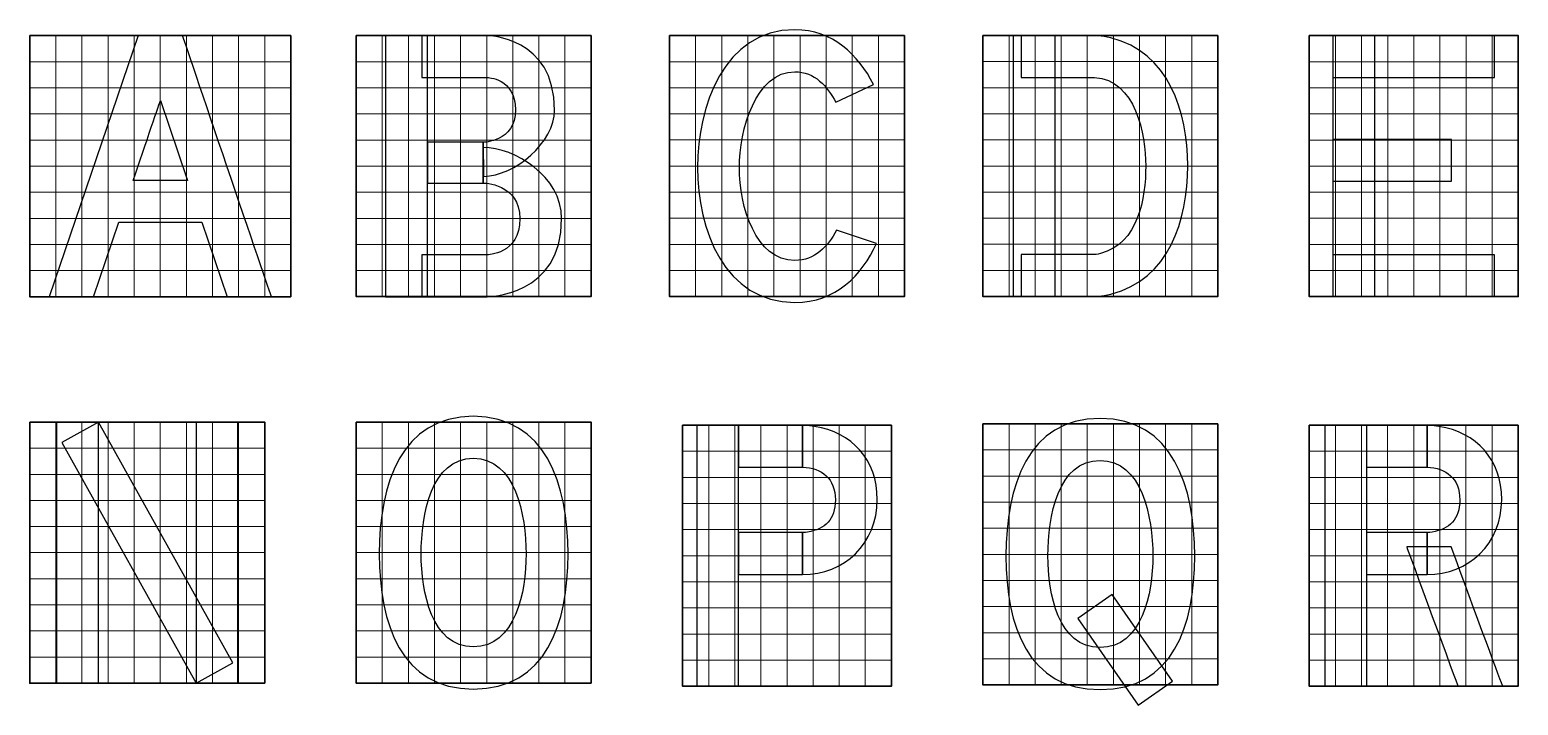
# Model space of a CAD drawing. Header units: millimetres. Extents: x -151 to 54, y -46 to 128.
# Drawn here: x -151 to -75, y 93.6 to 128.1 of the extents above; entities that cross this region are included whole.
import ezdxf

# ---------------------------------------------------------------- set-up
doc = ezdxf.new("R2010")
doc.units = ezdxf.units.MM
doc.header["$MEASUREMENT"] = 0
doc.layers.add('ESQUEMA', color=7, linetype='Continuous')

msp = doc.modelspace()

# ---------------------------------------------------------------- linework, layer by layer
at = {"layer": 'ESQUEMA', "color": 154, "lineweight": 30}
for points in [[(-150.9646, 127.8075), (-150.9646, 127.8075), (-137.6387, 127.8065), (-137.6387, 127.8065), (-137.6387, 127.8065), (-137.6387, 127.8065), (-137.6387, 114.482), (-137.6387, 114.482), (-137.6387, 114.482), (-137.6387, 114.482), (-150.9646, 114.4817), (-150.9646, 114.4817), (-150.9646, 114.4817), (-150.9646, 114.4817), (-150.9646, 127.8075), (-150.9646, 127.8075)], [(-134.2991, 127.8089), (-134.2991, 127.8089), (-122.3061, 127.8078), (-122.3061, 127.8078), (-122.3061, 127.8078), (-122.3061, 127.8078), (-122.3061, 114.4834), (-122.3061, 114.4834), (-122.3061, 114.4834), (-122.3061, 114.4834), (-134.2991, 114.4827), (-134.2991, 114.4827), (-134.2991, 114.4827), (-134.2991, 114.4827), (-134.2991, 127.8089), (-134.2991, 127.8089)], [(-118.3001, 127.811), (-118.3001, 127.811), (-106.307, 127.8099), (-106.307, 127.8099), (-106.307, 127.8099), (-106.307, 127.8099), (-106.307, 114.4855), (-106.307, 114.4855), (-106.307, 114.4855), (-106.307, 114.4855), (-118.3001, 114.4848), (-118.3001, 114.4848), (-118.3001, 114.4848), (-118.3001, 114.4848), (-118.3001, 127.811), (-118.3001, 127.811)], [(-102.3012, 127.8155), (-102.3012, 127.8155), (-90.3086, 127.8144), (-90.3086, 127.8144), (-90.3086, 127.8144), (-90.3086, 127.8144), (-90.3086, 114.4903), (-90.3086, 114.4903), (-90.3086, 114.4903), (-90.3086, 114.4903), (-102.3012, 114.4896), (-102.3012, 114.4896), (-102.3012, 114.4896), (-102.3012, 114.4896), (-102.3012, 127.8155), (-102.3012, 127.8155)], [(-85.6414, 127.8098), (-85.6414, 127.8098), (-74.9699, 127.8091), (-74.9699, 127.8091), (-74.9699, 127.8091), (-74.9699, 127.8091), (-74.9699, 114.4843), (-74.9699, 114.4843), (-74.9699, 114.4843), (-74.9699, 114.4843), (-85.6414, 114.4839), (-85.6414, 114.4839), (-85.6414, 114.4839), (-85.6414, 114.4839), (-85.6414, 127.8098), (-85.6414, 127.8098)], [(-150.9646, 108.0778), (-150.9646, 108.0778), (-138.9715, 108.0768), (-138.9715, 108.0768), (-138.9715, 108.0768), (-138.9715, 108.0768), (-138.9715, 94.7527), (-138.9715, 94.7527), (-138.9715, 94.7527), (-138.9715, 94.7527), (-150.9646, 94.752), (-150.9646, 94.752), (-150.9646, 94.752), (-150.9646, 94.752), (-150.9646, 108.0778), (-150.9646, 108.0778)], [(-134.2991, 108.0778), (-134.2991, 108.0778), (-122.3061, 108.0768), (-122.3061, 108.0768), (-122.3061, 108.0768), (-122.3061, 108.0768), (-122.3061, 94.7527), (-122.3061, 94.7527), (-122.3061, 94.7527), (-122.3061, 94.7527), (-134.2991, 94.752), (-134.2991, 94.752), (-134.2991, 94.752), (-134.2991, 94.752), (-134.2991, 108.0778), (-134.2991, 108.0778)], [(-117.634, 107.92), (-117.634, 107.92), (-106.9734, 107.919), (-106.9734, 107.919), (-106.9734, 107.919), (-106.9734, 107.919), (-106.9734, 94.5949), (-106.9734, 94.5949), (-106.9734, 94.5949), (-106.9734, 94.5949), (-117.634, 94.5942), (-117.634, 94.5942), (-117.634, 94.5942), (-117.634, 94.5942), (-117.634, 107.92), (-117.634, 107.92)], [(-102.3012, 107.9899), (-102.3012, 107.9899), (-90.3086, 107.9889), (-90.3086, 107.9889), (-90.3086, 107.9889), (-90.3086, 107.9889), (-90.3086, 94.6645), (-90.3086, 94.6645), (-90.3086, 94.6645), (-90.3086, 94.6645), (-102.3012, 94.6638), (-102.3012, 94.6638), (-102.3012, 94.6638), (-102.3012, 94.6638), (-102.3012, 107.9899), (-102.3012, 107.9899)], [(-85.6361, 107.9198), (-85.6361, 107.9198), (-74.9755, 107.9188), (-74.9755, 107.9188), (-74.9755, 107.9188), (-74.9755, 107.9188), (-74.9755, 94.5947), (-74.9755, 94.5947), (-74.9755, 94.5947), (-74.9755, 94.5947), (-85.6361, 94.594), (-85.6361, 94.594), (-85.6361, 94.594), (-85.6361, 94.594), (-85.6361, 107.9198), (-85.6361, 107.9198)]]:
    msp.add_open_spline(points, degree=3, knots=[0, 0, 0, 0, 0.2, 0.2, 0.2, 0.2, 0.4, 0.4, 0.4, 0.4, 0.6, 0.6, 0.6, 0.6, 1, 1, 1, 1], dxfattribs=at)
at = {"layer": 'ESQUEMA', "color": 250}
for points, knots in [([(-149.9781, 114.4814), (-149.9781, 114.4814), (-145.4265, 127.8076), (-145.4265, 127.8076), (-145.4265, 127.8076), (-145.4265, 127.8076), (-143.1652, 127.8076), (-143.1652, 127.8076), (-143.1652, 127.8076), (-143.1652, 127.8076), (-138.6317, 114.4814), (-138.6253, 114.4814), (-138.6253, 114.4814), (-138.6253, 114.4814), (-140.8923, 114.4814), (-140.8923, 114.4814), (-140.8923, 114.4814), (-140.8923, 114.4814), (-142.182, 118.2777), (-142.182, 118.2777), (-142.182, 118.2777), (-142.182, 118.2777), (-146.4185, 118.2777), (-146.4185, 118.2777), (-146.4185, 118.2777), (-146.4185, 118.2777), (-147.716, 114.4814), (-147.716, 114.4814), (-147.716, 114.4814), (-147.716, 114.4814), (-149.9781, 114.4814), (-149.9781, 114.4814)], [0, 0, 0, 0, 0.1111111, 0.1111111, 0.1111111, 0.1111111, 0.2222222, 0.2222222, 0.2222222, 0.2222222, 0.3333333, 0.3333333, 0.3333333, 0.3333333, 0.4444444, 0.4444444, 0.4444444, 0.4444444, 0.5555556, 0.5555556, 0.5555556, 0.5555556, 0.6666667, 0.6666667, 0.6666667, 0.6666667, 0.7777778, 0.7777778, 0.7777778, 0.7777778, 1, 1, 1, 1]), ([(-132.7964, 127.8092), (-132.7964, 127.8092), (-130.6561, 127.8092), (-130.6561, 127.8092), (-130.6561, 127.8092), (-130.6561, 127.8092), (-130.6561, 114.4819), (-130.6561, 114.4819), (-130.6561, 114.4819), (-130.6561, 114.4819), (-132.7964, 114.4819), (-132.7964, 114.4819), (-132.7964, 114.4819), (-132.7964, 114.4819), (-132.7964, 127.8092), (-132.7964, 127.8092)], [0, 0, 0, 0, 0.2, 0.2, 0.2, 0.2, 0.4, 0.4, 0.4, 0.4, 0.6, 0.6, 0.6, 0.6, 1, 1, 1, 1]), ([(-127.8161, 122.3638), (-127.8161, 122.3638), (-126.1701, 122.3599), (-126.1701, 124.0165), (-126.1701, 124.0165), (-126.1701, 125.6704), (-127.6105, 125.6682), (-127.6105, 125.6682), (-127.6105, 125.6682), (-127.6105, 125.6682), (-130.9477, 125.6682), (-130.9477, 125.6682), (-130.9477, 125.6682), (-130.9477, 125.6682), (-130.9477, 127.8089), (-130.9477, 127.8089), (-130.9477, 127.8089), (-130.9477, 127.8089), (-127.6112, 127.8089), (-127.6112, 127.8089), (-127.6112, 127.8089), (-127.6112, 127.8089), (-124.1712, 127.7764), (-124.1712, 124.007), (-124.1712, 124.007), (-124.1712, 122.3599), (-126.2015, 120.6249), (-127.8048, 120.6249), (-127.8048, 120.6249), (-127.8048, 120.6249), (-127.8161, 122.3638), (-127.8161, 122.3638)], [0, 0, 0, 0, 0.1111111, 0.1111111, 0.1111111, 0.1111111, 0.2222222, 0.2222222, 0.2222222, 0.2222222, 0.3333333, 0.3333333, 0.3333333, 0.3333333, 0.4444444, 0.4444444, 0.4444444, 0.4444444, 0.5555556, 0.5555556, 0.5555556, 0.5555556, 0.6666667, 0.6666667, 0.6666667, 0.6666667, 0.7777778, 0.7777778, 0.7777778, 0.7777778, 1, 1, 1, 1]), ([(-107.7324, 117.1982), (-108.4849, 115.5588), (-109.8145, 114.189), (-111.8973, 114.189), (-111.8973, 114.189), (-115.5052, 114.189), (-116.875, 117.903), (-116.875, 121.0816), (-116.875, 121.0816), (-116.875, 124.2001), (-115.5313, 128.1068), (-111.9068, 128.1068), (-111.9068, 128.1068), (-109.9602, 128.1068), (-108.6676, 126.8273), (-107.8834, 125.3107), (-107.8834, 125.3107), (-107.8834, 125.3107), (-107.8898, 125.3107), (-107.8898, 125.3107), (-107.8898, 125.3107), (-107.8898, 125.3107), (-109.8184, 124.4075), (-109.8184, 124.4075), (-109.8184, 124.4075), (-110.2386, 125.2182), (-110.8919, 125.9661), (-111.9068, 125.9661), (-111.9068, 125.9661), (-113.9103, 125.9661), (-114.7344, 122.9682), (-114.7344, 121.0745), (-114.7344, 121.0745), (-114.7344, 119.0852), (-113.9127, 116.3296), (-111.8973, 116.3296), (-111.8973, 116.3296), (-110.8884, 116.3296), (-110.211, 117.0447), (-109.7739, 117.8787), (-109.7739, 117.8787), (-109.7739, 117.8787), (-107.7324, 117.1982), (-107.7324, 117.1982)], [0, 0, 0, 0, 0.0833333, 0.0833333, 0.0833333, 0.0833333, 0.1666667, 0.1666667, 0.1666667, 0.1666667, 0.25, 0.25, 0.25, 0.25, 0.3333333, 0.3333333, 0.3333333, 0.3333333, 0.4166667, 0.4166667, 0.4166667, 0.4166667, 0.5, 0.5, 0.5, 0.5, 0.5833333, 0.5833333, 0.5833333, 0.5833333, 0.6666667, 0.6666667, 0.6666667, 0.6666667, 0.75, 0.75, 0.75, 0.75, 0.8333333, 0.8333333, 0.8333333, 0.8333333, 1, 1, 1, 1]), ([(-98.6158, 127.8149), (-98.6158, 127.8149), (-98.6158, 114.4898), (-98.6158, 114.4898), (-98.6158, 114.4898), (-98.6158, 114.4898), (-100.7628, 114.4898), (-100.7628, 114.4898), (-100.7628, 114.4898), (-100.7628, 114.4898), (-100.7628, 127.8146), (-100.7628, 127.8146), (-100.7628, 127.8146), (-100.7628, 127.8146), (-98.6158, 127.8149), (-98.6158, 127.8149)], [0, 0, 0, 0, 0.2, 0.2, 0.2, 0.2, 0.4, 0.4, 0.4, 0.4, 0.6, 0.6, 0.6, 0.6, 1, 1, 1, 1]), ([(-100.3511, 127.8149), (-100.3511, 127.8149), (-96.6103, 127.8149), (-96.6103, 127.8149), (-96.6103, 127.8149), (-96.6103, 127.8149), (-96.2744, 127.8216), (-95.7721, 127.6957), (-95.7721, 127.6957), (-92.8228, 126.9541), (-91.8463, 123.9524), (-91.8463, 121.1622), (-91.8463, 121.1622), (-91.8463, 118.3682), (-92.7932, 115.3753), (-95.765, 114.6126), (-95.765, 114.6126), (-96.2698, 114.4831), (-96.6078, 114.4902), (-96.6078, 114.4902), (-96.6078, 114.4902), (-96.6078, 114.4902), (-100.3511, 114.4902), (-100.3511, 114.4902), (-100.3511, 114.4902), (-100.3511, 114.4902), (-100.3511, 116.6305), (-100.3511, 116.6305), (-100.3511, 116.6305), (-100.3511, 116.6305), (-96.6078, 116.6305), (-96.6078, 116.6305), (-96.6078, 116.6305), (-96.6078, 116.6305), (-96.4843, 116.6379), (-96.2973, 116.6858), (-96.2973, 116.6858), (-94.3701, 117.1804), (-93.987, 119.5169), (-93.987, 121.1622), (-93.987, 121.1622), (-93.987, 122.7444), (-94.5042, 125.5589), (-96.6103, 125.6746), (-96.6103, 125.6746), (-96.6103, 125.6746), (-100.3511, 125.6746), (-100.3511, 125.6746), (-100.3511, 125.6746), (-100.3511, 125.6746), (-100.3511, 127.8149), (-100.3511, 127.8149)], [0, 0, 0, 0, 0.0714286, 0.0714286, 0.0714286, 0.0714286, 0.1428571, 0.1428571, 0.1428571, 0.1428571, 0.2142857, 0.2142857, 0.2142857, 0.2142857, 0.2857143, 0.2857143, 0.2857143, 0.2857143, 0.3571429, 0.3571429, 0.3571429, 0.3571429, 0.4285714, 0.4285714, 0.4285714, 0.4285714, 0.5, 0.5, 0.5, 0.5, 0.5714286, 0.5714286, 0.5714286, 0.5714286, 0.6428571, 0.6428571, 0.6428571, 0.6428571, 0.7142857, 0.7142857, 0.7142857, 0.7142857, 0.7857143, 0.7857143, 0.7857143, 0.7857143, 0.8571429, 0.8571429, 0.8571429, 0.8571429, 1, 1, 1, 1]), ([(-76.1752, 125.6685), (-76.1752, 125.6685), (-84.4379, 125.6685), (-84.4379, 125.6685), (-84.4379, 125.6685), (-84.4379, 125.6685), (-84.4379, 127.8092), (-84.4379, 127.8092), (-84.4379, 127.8092), (-84.4379, 127.8092), (-76.1752, 127.8092), (-76.1752, 127.8092), (-76.1752, 127.8092), (-76.1752, 127.8092), (-76.1752, 125.6685), (-76.1752, 125.6685)], [0, 0, 0, 0, 0.2, 0.2, 0.2, 0.2, 0.4, 0.4, 0.4, 0.4, 0.6, 0.6, 0.6, 0.6, 1, 1, 1, 1]), ([(-82.2973, 114.4844), (-82.2973, 114.4844), (-84.4376, 114.4844), (-84.4376, 114.4844), (-84.4376, 114.4844), (-84.4376, 114.4844), (-84.4376, 127.8092), (-84.4376, 127.8092), (-84.4376, 127.8092), (-84.4376, 127.8092), (-82.2973, 127.8092), (-82.2973, 127.8092), (-82.2973, 127.8092), (-82.2973, 127.8092), (-82.2973, 114.4844), (-82.2973, 114.4844)], [0, 0, 0, 0, 0.2, 0.2, 0.2, 0.2, 0.4, 0.4, 0.4, 0.4, 0.6, 0.6, 0.6, 0.6, 1, 1, 1, 1]), ([(-145.6869, 120.418), (-145.6869, 120.418), (-142.9109, 120.418), (-142.9109, 120.418), (-142.9109, 120.418), (-142.9109, 120.418), (-144.2973, 124.4901), (-144.2973, 124.4901), (-144.2973, 124.4901), (-144.2973, 124.4901), (-145.0748, 122.2147), (-145.6869, 120.418)], [0, 0, 0, 0, 0.25, 0.25, 0.25, 0.25, 0.5, 0.5, 0.5, 0.5, 1, 1, 1, 1]), ([(-130.6557, 122.3637), (-130.6557, 122.3637), (-127.8162, 122.3637), (-127.8162, 122.3637), (-127.8162, 122.3637), (-127.8162, 122.3637), (-127.8162, 120.2813), (-127.8162, 120.2813), (-127.8162, 120.2813), (-127.8162, 120.2813), (-130.6557, 120.2813), (-130.6557, 120.2813), (-130.6557, 120.2813), (-130.6557, 120.2813), (-130.6557, 122.3637), (-130.6557, 122.3637)], [0, 0, 0, 0, 0.2, 0.2, 0.2, 0.2, 0.4, 0.4, 0.4, 0.4, 0.6, 0.6, 0.6, 0.6, 1, 1, 1, 1]), ([(-78.3808, 120.3723), (-78.3808, 120.3723), (-84.4309, 120.3723), (-84.4309, 120.3723), (-84.4309, 120.3723), (-84.4309, 120.3723), (-84.4309, 122.5126), (-84.4309, 122.5126), (-84.4309, 122.5126), (-84.4309, 122.5126), (-78.3808, 122.5126), (-78.3808, 122.5126), (-78.3808, 122.5126), (-78.3808, 122.5126), (-78.3808, 120.3723), (-78.3808, 120.3723)], [0, 0, 0, 0, 0.2, 0.2, 0.2, 0.2, 0.4, 0.4, 0.4, 0.4, 0.6, 0.6, 0.6, 0.6, 1, 1, 1, 1]), ([(-130.9467, 116.623), (-130.9467, 116.623), (-127.6112, 116.623), (-127.6112, 116.623), (-127.6112, 116.623), (-127.6112, 116.623), (-125.9425, 116.6191), (-125.9425, 118.4656), (-125.9425, 118.4656), (-125.9425, 120.276), (-127.8161, 120.2813), (-127.8161, 120.2813), (-127.8161, 120.2813), (-127.8161, 120.2813), (-127.8161, 122.0992), (-127.8161, 122.0992), (-127.8161, 122.0992), (-126.2015, 122.0992), (-123.8089, 120.6341), (-123.8089, 118.4656), (-123.8089, 118.4656), (-123.8089, 114.4824), (-127.6112, 114.4824), (-127.6112, 114.4824), (-127.6112, 114.4824), (-127.6112, 114.4824), (-130.9467, 114.4824), (-130.9467, 114.4824), (-130.9467, 114.4824), (-130.9467, 114.4824), (-130.9467, 116.623), (-130.9467, 116.623)], [0, 0, 0, 0, 0.1111111, 0.1111111, 0.1111111, 0.1111111, 0.2222222, 0.2222222, 0.2222222, 0.2222222, 0.3333333, 0.3333333, 0.3333333, 0.3333333, 0.4444444, 0.4444444, 0.4444444, 0.4444444, 0.5555556, 0.5555556, 0.5555556, 0.5555556, 0.6666667, 0.6666667, 0.6666667, 0.6666667, 0.7777778, 0.7777778, 0.7777778, 0.7777778, 1, 1, 1, 1]), ([(-84.4379, 116.6251), (-84.4379, 116.6251), (-76.1734, 116.6251), (-76.1734, 116.6251), (-76.1734, 116.6251), (-76.1734, 116.6251), (-76.1734, 114.4844), (-76.1734, 114.4844), (-76.1734, 114.4844), (-76.1734, 114.4844), (-84.4379, 114.4844), (-84.4379, 114.4844), (-84.4379, 114.4844), (-84.4379, 114.4844), (-84.4379, 116.6251), (-84.4379, 116.6251)], [0, 0, 0, 0, 0.2, 0.2, 0.2, 0.2, 0.4, 0.4, 0.4, 0.4, 0.6, 0.6, 0.6, 0.6, 1, 1, 1, 1]), ([(-147.4617, 94.7507), (-147.4617, 94.7507), (-149.602, 94.7507), (-149.602, 94.7507), (-149.602, 94.7507), (-149.602, 94.7507), (-149.602, 108.0794), (-149.602, 108.0794), (-149.602, 108.0794), (-149.602, 108.0794), (-147.4617, 108.0794), (-147.4617, 108.0794), (-147.4617, 108.0794), (-147.4617, 108.0794), (-147.4617, 94.7507), (-147.4617, 94.7507)], [0, 0, 0, 0, 0.2, 0.2, 0.2, 0.2, 0.4, 0.4, 0.4, 0.4, 0.6, 0.6, 0.6, 0.6, 1, 1, 1, 1]), ([(-147.4616, 108.0792), (-147.4616, 108.0792), (-140.6022, 95.7909), (-140.6022, 95.7909), (-140.6022, 95.7909), (-140.6022, 95.7909), (-142.4744, 94.7534), (-142.4744, 94.7534), (-142.4744, 94.7534), (-142.4744, 94.7534), (-149.3338, 107.0413), (-149.3338, 107.0413), (-149.3338, 107.0413), (-149.3338, 107.0413), (-147.4616, 108.0792), (-147.4616, 108.0792)], [0, 0, 0, 0, 0.2, 0.2, 0.2, 0.2, 0.4, 0.4, 0.4, 0.4, 0.6, 0.6, 0.6, 0.6, 1, 1, 1, 1]), ([(-140.3342, 94.7532), (-140.3342, 94.7532), (-142.4745, 94.7532), (-142.4745, 94.7532), (-142.4745, 94.7532), (-142.4745, 94.7532), (-142.4745, 108.0787), (-142.4745, 108.0787), (-142.4745, 108.0787), (-142.4745, 108.0787), (-140.3342, 108.0787), (-140.3342, 108.0787), (-140.3342, 108.0787), (-140.3342, 108.0787), (-140.3342, 94.7532), (-140.3342, 94.7532)], [0, 0, 0, 0, 0.2, 0.2, 0.2, 0.2, 0.4, 0.4, 0.4, 0.4, 0.6, 0.6, 0.6, 0.6, 1, 1, 1, 1]), ([(-133.1218, 101.3506), (-133.1218, 104.9041), (-132.0049, 108.3758), (-128.3184, 108.3758), (-128.3184, 108.3758), (-124.6266, 108.3758), (-123.4832, 104.9045), (-123.4832, 101.3506), (-123.4832, 101.3506), (-123.4832, 97.7508), (-124.6107, 94.4538), (-128.3184, 94.4538), (-128.3184, 94.4538), (-131.9891, 94.4538), (-133.1218, 97.7508), (-133.1218, 101.3506)], [0, 0, 0, 0, 0.2, 0.2, 0.2, 0.2, 0.4, 0.4, 0.4, 0.4, 0.6, 0.6, 0.6, 0.6, 1, 1, 1, 1]), ([(-114.7726, 94.5941), (-114.7726, 94.5941), (-116.9133, 94.5941), (-116.9133, 94.5941), (-116.9133, 94.5941), (-116.9133, 94.5941), (-116.9133, 107.9192), (-116.9133, 107.9192), (-116.9133, 107.9192), (-116.9133, 107.9192), (-114.7726, 107.9192), (-114.7726, 107.9192), (-114.7726, 107.9192), (-114.7726, 107.9192), (-114.7726, 94.5941), (-114.7726, 94.5941)], [0, 0, 0, 0, 0.2, 0.2, 0.2, 0.2, 0.4, 0.4, 0.4, 0.4, 0.6, 0.6, 0.6, 0.6, 1, 1, 1, 1]), ([(-111.5041, 105.7793), (-111.5041, 105.7793), (-114.7726, 105.7793), (-114.7726, 105.7793), (-114.7726, 105.7793), (-114.7726, 105.7793), (-114.7726, 107.9196), (-114.7726, 107.9196), (-114.7726, 107.9196), (-114.7726, 107.9196), (-111.5041, 107.9196), (-111.5041, 107.9196), (-111.5041, 107.9196), (-111.5041, 107.9196), (-111.5041, 105.7793), (-111.5041, 105.7793)], [0, 0, 0, 0, 0.2, 0.2, 0.2, 0.2, 0.4, 0.4, 0.4, 0.4, 0.6, 0.6, 0.6, 0.6, 1, 1, 1, 1]), ([(-111.505, 107.9198), (-111.505, 107.9198), (-111.2633, 107.923), (-110.9014, 107.8627), (-110.9014, 107.8627), (-108.9886, 107.5441), (-107.6943, 106.1881), (-107.6943, 104.1141), (-107.6943, 104.1141), (-107.6943, 101.8881), (-109.3908, 100.2709), (-111.5039, 100.2963), (-111.5039, 100.2963), (-111.5039, 100.2963), (-111.5046, 102.437), (-111.5046, 102.437), (-111.5046, 102.437), (-111.5046, 102.437), (-111.4041, 102.4401), (-111.2527, 102.4655), (-111.2527, 102.4655), (-110.351, 102.6165), (-109.8349, 103.1027), (-109.8349, 104.1141), (-109.8349, 104.1141), (-109.8349, 105.1918), (-110.5313, 105.7506), (-111.5053, 105.7795), (-111.5053, 105.7795), (-111.5053, 105.7795), (-111.505, 107.9198), (-111.505, 107.9198)], [0, 0, 0, 0, 0.1111111, 0.1111111, 0.1111111, 0.1111111, 0.2222222, 0.2222222, 0.2222222, 0.2222222, 0.3333333, 0.3333333, 0.3333333, 0.3333333, 0.4444444, 0.4444444, 0.4444444, 0.4444444, 0.5555556, 0.5555556, 0.5555556, 0.5555556, 0.6666667, 0.6666667, 0.6666667, 0.6666667, 0.7777778, 0.7777778, 0.7777778, 0.7777778, 1, 1, 1, 1]), ([(-101.1239, 101.2455), (-101.1239, 104.7994), (-100.0071, 108.2665), (-96.3205, 108.2665), (-96.3205, 108.2665), (-92.6287, 108.2665), (-91.4854, 104.8001), (-91.4854, 101.2455), (-91.4854, 101.2455), (-91.4854, 97.6465), (-92.6128, 94.4214), (-96.3205, 94.4214), (-96.3205, 94.4214), (-99.9912, 94.4214), (-101.1239, 97.6465), (-101.1239, 101.2455)], [0, 0, 0, 0, 0.2, 0.2, 0.2, 0.2, 0.4, 0.4, 0.4, 0.4, 0.6, 0.6, 0.6, 0.6, 1, 1, 1, 1]), ([(-82.7079, 94.5941), (-82.7079, 94.5941), (-84.8482, 94.5941), (-84.8482, 94.5941), (-84.8482, 94.5941), (-84.8482, 94.5941), (-84.8482, 107.9192), (-84.8482, 107.9192), (-84.8482, 107.9192), (-84.8482, 107.9192), (-82.7079, 107.9192), (-82.7079, 107.9192), (-82.7079, 107.9192), (-82.7079, 107.9192), (-82.7079, 94.5941), (-82.7079, 94.5941)], [0, 0, 0, 0, 0.2, 0.2, 0.2, 0.2, 0.4, 0.4, 0.4, 0.4, 0.6, 0.6, 0.6, 0.6, 1, 1, 1, 1]), ([(-79.6243, 105.7789), (-79.6243, 105.7789), (-82.7083, 105.7789), (-82.7083, 105.7789), (-82.7083, 105.7789), (-82.7083, 105.7789), (-82.7083, 107.9192), (-82.7083, 107.9192), (-82.7083, 107.9192), (-82.7083, 107.9192), (-79.6243, 107.9192), (-79.6243, 107.9192), (-79.6243, 107.9192), (-79.6243, 107.9192), (-79.6243, 105.7789), (-79.6243, 105.7789)], [0, 0, 0, 0, 0.2, 0.2, 0.2, 0.2, 0.4, 0.4, 0.4, 0.4, 0.6, 0.6, 0.6, 0.6, 1, 1, 1, 1]), ([(-79.6242, 107.9197), (-79.6242, 107.9197), (-79.3826, 107.9228), (-79.0203, 107.8622), (-79.0203, 107.8622), (-77.1079, 107.544), (-75.8135, 106.1875), (-75.8135, 104.1139), (-75.8135, 104.1139), (-75.8135, 101.8882), (-77.5093, 100.2707), (-79.6232, 100.2961), (-79.6232, 100.2961), (-79.6232, 100.2961), (-79.6239, 102.4368), (-79.6239, 102.4368), (-79.6239, 102.4368), (-79.6239, 102.4368), (-79.5233, 102.4396), (-79.372, 102.465), (-79.372, 102.465), (-78.4703, 102.616), (-77.9538, 103.1025), (-77.9538, 104.1139), (-77.9538, 104.1139), (-77.9538, 105.1916), (-78.6506, 105.7504), (-79.6246, 105.7794), (-79.6246, 105.7794), (-79.6246, 105.7794), (-79.6242, 107.9197), (-79.6242, 107.9197)], [0, 0, 0, 0, 0.1111111, 0.1111111, 0.1111111, 0.1111111, 0.2222222, 0.2222222, 0.2222222, 0.2222222, 0.3333333, 0.3333333, 0.3333333, 0.3333333, 0.4444444, 0.4444444, 0.4444444, 0.4444444, 0.5555556, 0.5555556, 0.5555556, 0.5555556, 0.6666667, 0.6666667, 0.6666667, 0.6666667, 0.7777778, 0.7777778, 0.7777778, 0.7777778, 1, 1, 1, 1]), ([(-128.3184, 96.6019), (-126.1704, 96.6019), (-125.6239, 99.4209), (-125.6239, 101.3506), (-125.6239, 101.3506), (-125.6239, 103.3519), (-126.1859, 106.2323), (-128.3184, 106.2323), (-128.3184, 106.2323), (-130.4644, 106.2323), (-130.9815, 103.3621), (-130.9815, 101.3506), (-130.9815, 101.3506), (-130.9815, 99.4195), (-130.4488, 96.6019), (-128.3184, 96.6019)], [0, 0, 0, 0, 0.2, 0.2, 0.2, 0.2, 0.4, 0.4, 0.4, 0.4, 0.6, 0.6, 0.6, 0.6, 1, 1, 1, 1]), ([(-96.3205, 96.5695), (-94.1725, 96.5695), (-93.626, 99.3162), (-93.626, 101.2455), (-93.626, 101.2455), (-93.626, 103.2476), (-94.188, 106.1234), (-96.3205, 106.1234), (-96.3205, 106.1234), (-98.4665, 106.1234), (-98.9833, 103.2574), (-98.9833, 101.2455), (-98.9833, 101.2455), (-98.9833, 99.3148), (-98.4509, 96.5695), (-96.3205, 96.5695)], [0, 0, 0, 0, 0.2, 0.2, 0.2, 0.2, 0.4, 0.4, 0.4, 0.4, 0.6, 0.6, 0.6, 0.6, 1, 1, 1, 1]), ([(-111.5041, 100.2967), (-111.5041, 100.2967), (-114.7726, 100.2967), (-114.7726, 100.2967), (-114.7726, 100.2967), (-114.7726, 100.2967), (-114.7726, 102.4374), (-114.7726, 102.4374), (-114.7726, 102.4374), (-114.7726, 102.4374), (-111.5041, 102.4374), (-111.5041, 102.4374), (-111.5041, 102.4374), (-111.5041, 102.4374), (-111.5041, 100.2967), (-111.5041, 100.2967)], [0, 0, 0, 0, 0.2, 0.2, 0.2, 0.2, 0.4, 0.4, 0.4, 0.4, 0.6, 0.6, 0.6, 0.6, 1, 1, 1, 1]), ([(-79.6232, 100.2964), (-79.6232, 100.2964), (-82.7083, 100.2964), (-82.7083, 100.2964), (-82.7083, 100.2964), (-82.7083, 100.2964), (-82.7083, 102.437), (-82.7083, 102.437), (-82.7083, 102.437), (-82.7083, 102.437), (-79.6232, 102.437), (-79.6232, 102.437), (-79.6232, 102.437), (-79.6232, 102.437), (-79.6232, 100.2964), (-79.6232, 100.2964)], [0, 0, 0, 0, 0.2, 0.2, 0.2, 0.2, 0.4, 0.4, 0.4, 0.4, 0.6, 0.6, 0.6, 0.6, 1, 1, 1, 1]), ([(-78.3888, 101.7111), (-77.1848, 98.4052), (-75.767, 94.5945), (-75.7631, 94.5945), (-75.7631, 94.5945), (-75.7631, 94.5945), (-78.0477, 94.5945), (-78.0477, 94.5945), (-78.0477, 94.5945), (-78.0477, 94.5945), (-80.6671, 101.7111), (-80.6607, 101.7111), (-80.6607, 101.7111), (-80.6607, 101.7111), (-78.3888, 101.7111), (-78.3888, 101.7111)], [0, 0, 0, 0, 0.2, 0.2, 0.2, 0.2, 0.4, 0.4, 0.4, 0.4, 0.6, 0.6, 0.6, 0.6, 1, 1, 1, 1]), ([(-95.6963, 99.2768), (-95.6963, 99.2768), (-92.6183, 94.854), (-92.6183, 94.854), (-92.6183, 94.854), (-92.6183, 94.854), (-94.372, 93.6263), (-94.372, 93.6263), (-94.372, 93.6263), (-94.372, 93.6263), (-97.4496, 98.0495), (-97.4496, 98.0495), (-97.4496, 98.0495), (-97.4496, 98.0495), (-95.6963, 99.2768), (-95.6963, 99.2768)], [0, 0, 0, 0, 0.2, 0.2, 0.2, 0.2, 0.4, 0.4, 0.4, 0.4, 0.6, 0.6, 0.6, 0.6, 1, 1, 1, 1])]:
    msp.add_open_spline(points, degree=3, knots=knots, dxfattribs=at)
at = {"layer": 'ESQUEMA', "color": 154, "lineweight": 15}
for points in [[(-149.6317, 127.8075), (-149.6317, 127.8075), (-149.6317, 114.4817), (-149.6317, 114.4817)], [(-148.2991, 127.8075), (-148.2991, 127.8075), (-148.2991, 114.4817), (-148.2991, 114.4817)], [(-146.9662, 127.8073), (-146.9662, 127.8073), (-146.9662, 114.4819), (-146.9662, 114.4819)], [(-145.6338, 127.8072), (-145.6338, 127.8072), (-145.6338, 114.482), (-145.6338, 114.482)], [(-144.3012, 127.8072), (-144.3012, 127.8072), (-144.3012, 114.482), (-144.3012, 114.482)], [(-142.9689, 127.8068), (-142.9689, 127.8068), (-142.9689, 114.4821), (-142.9689, 114.4821)], [(-141.6363, 127.8068), (-141.6363, 127.8068), (-141.6363, 114.4821), (-141.6363, 114.4821)], [(-140.3036, 127.8067), (-140.3036, 127.8067), (-140.3036, 114.4819), (-140.3036, 114.4819)], [(-138.971, 127.8065), (-138.971, 127.8065), (-138.971, 114.4821), (-138.971, 114.4821)], [(-132.9662, 127.8087), (-132.9662, 127.8087), (-132.9662, 114.4829), (-132.9662, 114.4829)], [(-131.6336, 127.8085), (-131.6336, 127.8085), (-131.6336, 114.4827), (-131.6336, 114.4827)], [(-130.3014, 127.8084), (-130.3014, 127.8084), (-130.3014, 114.4829), (-130.3014, 114.4829)], [(-128.9688, 127.8082), (-128.9688, 127.8082), (-128.9688, 114.4831), (-128.9688, 114.4831)], [(-127.6359, 127.8082), (-127.6359, 127.8082), (-127.6359, 114.4831), (-127.6359, 114.4831)], [(-126.3036, 127.808), (-126.3036, 127.808), (-126.3036, 114.4833), (-126.3036, 114.4833)], [(-124.9712, 127.8079), (-124.9712, 127.8079), (-124.9712, 114.4831), (-124.9712, 114.4831)], [(-123.6386, 127.8079), (-123.6386, 127.8079), (-123.6386, 114.4831), (-123.6386, 114.4831)], [(-122.3062, 127.8077), (-122.3062, 127.8077), (-122.3062, 114.4833), (-122.3062, 114.4833)], [(-116.9672, 127.8106), (-116.9672, 127.8106), (-116.9672, 114.4851), (-116.9672, 114.4851)], [(-115.6346, 127.8106), (-115.6346, 127.8106), (-115.6346, 114.4851), (-115.6346, 114.4851)], [(-114.3024, 127.8104), (-114.3024, 127.8104), (-114.3024, 114.4853), (-114.3024, 114.4853)], [(-112.9698, 127.8103), (-112.9698, 127.8103), (-112.9698, 114.4851), (-112.9698, 114.4851)], [(-111.6373, 127.8103), (-111.6373, 127.8103), (-111.6373, 114.4855), (-111.6373, 114.4855)], [(-110.3047, 127.8101), (-110.3047, 127.8101), (-110.3047, 114.4853), (-110.3047, 114.4853)], [(-108.9721, 127.8101), (-108.9721, 127.8101), (-108.9721, 114.4853), (-108.9721, 114.4853)], [(-107.6396, 127.8101), (-107.6396, 127.8101), (-107.6396, 114.4853), (-107.6396, 114.4853)], [(-106.3072, 127.8098), (-106.3072, 127.8098), (-106.3072, 114.4854), (-106.3072, 114.4854)], [(-100.9683, 127.8151), (-100.9683, 127.8151), (-100.9683, 114.4896), (-100.9683, 114.4896)], [(-99.6359, 127.8151), (-99.6359, 127.8151), (-99.6359, 114.4896), (-99.6359, 114.4896)], [(-98.3035, 127.8151), (-98.3035, 127.8151), (-98.3035, 114.49), (-98.3035, 114.49)], [(-96.9708, 127.8149), (-96.9708, 127.8149), (-96.9708, 114.4898), (-96.9708, 114.4898)], [(-95.6386, 127.8149), (-95.6386, 127.8149), (-95.6386, 114.4898), (-95.6386, 114.4898)], [(-94.3058, 127.8148), (-94.3058, 127.8148), (-94.3058, 114.49), (-94.3058, 114.49)], [(-92.9731, 127.8146), (-92.9731, 127.8146), (-92.9731, 114.4898), (-92.9731, 114.4898)], [(-91.6407, 127.8144), (-91.6407, 127.8144), (-91.6407, 114.49), (-91.6407, 114.49)], [(-90.3085, 127.8143), (-90.3085, 127.8143), (-90.3085, 114.4902), (-90.3085, 114.4902)], [(-84.2979, 127.8098), (-84.2979, 127.8098), (-84.2979, 114.4839), (-84.2979, 114.4839)], [(-82.9651, 127.8096), (-82.9651, 127.8096), (-82.9651, 114.4841), (-82.9651, 114.4841)], [(-81.6327, 127.8096), (-81.6327, 127.8096), (-81.6327, 114.4841), (-81.6327, 114.4841)], [(-80.3003, 127.8096), (-80.3003, 127.8096), (-80.3003, 114.4841), (-80.3003, 114.4841)], [(-78.9678, 127.8092), (-78.9678, 127.8092), (-78.9678, 114.4845), (-78.9678, 114.4845)], [(-77.6352, 127.8092), (-77.6352, 127.8092), (-77.6352, 114.4845), (-77.6352, 114.4845)], [(-76.3025, 127.8092), (-76.3025, 127.8092), (-76.3025, 114.4845), (-76.3025, 114.4845)], [(-74.9701, 127.8089), (-74.9701, 127.8089), (-74.9701, 114.4841), (-74.9701, 114.4841)], [(-150.9646, 126.475), (-150.9646, 126.475), (-137.6387, 126.475), (-137.6387, 126.475)], [(-134.2991, 126.4762), (-134.2991, 126.4762), (-122.3061, 126.4762), (-122.3061, 126.4762)], [(-118.3001, 126.4784), (-118.3001, 126.4784), (-106.307, 126.4784), (-106.307, 126.4784)], [(-102.3012, 126.4829), (-102.3012, 126.4829), (-90.3086, 126.4829), (-90.3086, 126.4829)], [(-85.6306, 126.4772), (-85.6306, 126.4772), (-74.97, 126.4772), (-74.97, 126.4772)], [(-150.9646, 125.1422), (-150.9646, 125.1422), (-137.6387, 125.1422), (-137.6387, 125.1422)], [(-134.2991, 125.1434), (-134.2991, 125.1434), (-122.3061, 125.1434), (-122.3061, 125.1434)], [(-118.3001, 125.1458), (-118.3001, 125.1458), (-106.307, 125.1458), (-106.307, 125.1458)], [(-102.3012, 125.1503), (-102.3012, 125.1503), (-90.3086, 125.1503), (-90.3086, 125.1503)], [(-85.6306, 125.1445), (-85.6306, 125.1445), (-74.97, 125.1445), (-74.97, 125.1445)], [(-150.9646, 123.8095), (-150.9646, 123.8095), (-137.6387, 123.8095), (-137.6387, 123.8095)], [(-134.2991, 123.8109), (-134.2991, 123.8109), (-122.3061, 123.8109), (-122.3061, 123.8109)], [(-118.3001, 123.8131), (-118.3001, 123.8131), (-106.307, 123.8131), (-106.307, 123.8131)], [(-102.3012, 123.8177), (-102.3012, 123.8177), (-90.3086, 123.8177), (-90.3086, 123.8177)], [(-85.6306, 123.8119), (-85.6306, 123.8119), (-74.97, 123.8119), (-74.97, 123.8119)], [(-150.9646, 122.4771), (-150.9646, 122.4771), (-137.6387, 122.4771), (-137.6387, 122.4771)], [(-134.2991, 122.4781), (-134.2991, 122.4781), (-122.3061, 122.4781), (-122.3061, 122.4781)], [(-118.3001, 122.4804), (-118.3001, 122.4804), (-106.307, 122.4804), (-106.307, 122.4804)], [(-102.3012, 122.4848), (-102.3012, 122.4848), (-90.3086, 122.4848), (-90.3086, 122.4848)], [(-85.6306, 122.4793), (-85.6306, 122.4793), (-74.97, 122.4793), (-74.97, 122.4793)], [(-150.9646, 121.1445), (-150.9646, 121.1445), (-137.6387, 121.1445), (-137.6387, 121.1445)], [(-134.2991, 121.1457), (-134.2991, 121.1457), (-122.3061, 121.1457), (-122.3061, 121.1457)], [(-118.3001, 121.148), (-118.3001, 121.148), (-106.307, 121.148), (-106.307, 121.148)], [(-102.3012, 121.1525), (-102.3012, 121.1525), (-90.3086, 121.1525), (-90.3086, 121.1525)], [(-85.6306, 121.1468), (-85.6306, 121.1468), (-74.97, 121.1468), (-74.97, 121.1468)], [(-150.9646, 119.812), (-150.9646, 119.812), (-137.6387, 119.812), (-137.6387, 119.812)], [(-134.2991, 119.8128), (-134.2991, 119.8128), (-122.3061, 119.8128), (-122.3061, 119.8128)], [(-118.3001, 119.8151), (-118.3001, 119.8151), (-106.307, 119.8151), (-106.307, 119.8151)], [(-102.3012, 119.8197), (-102.3012, 119.8197), (-90.3086, 119.8197), (-90.3086, 119.8197)], [(-85.6306, 119.814), (-85.6306, 119.814), (-74.97, 119.814), (-74.97, 119.814)], [(-150.9646, 118.4792), (-150.9646, 118.4792), (-137.6387, 118.4792), (-137.6387, 118.4792)], [(-134.2991, 118.4801), (-134.2991, 118.4801), (-122.3061, 118.4801), (-122.3061, 118.4801)], [(-118.3001, 118.4825), (-118.3001, 118.4825), (-106.307, 118.4825), (-106.307, 118.4825)], [(-102.3012, 118.487), (-102.3012, 118.487), (-90.3086, 118.487), (-90.3086, 118.487)], [(-85.6306, 118.4815), (-85.6306, 118.4815), (-74.97, 118.4815), (-74.97, 118.4815)], [(-150.9646, 117.1463), (-150.9646, 117.1463), (-137.6387, 117.1463), (-137.6387, 117.1463)], [(-134.2991, 117.1475), (-134.2991, 117.1475), (-122.3061, 117.1475), (-122.3061, 117.1475)], [(-118.3001, 117.15), (-118.3001, 117.15), (-106.307, 117.15), (-106.307, 117.15)], [(-102.3012, 117.1544), (-102.3012, 117.1544), (-90.3086, 117.1544), (-90.3086, 117.1544)], [(-85.6306, 117.1487), (-85.6306, 117.1487), (-74.97, 117.1487), (-74.97, 117.1487)], [(-150.9646, 115.814), (-150.9646, 115.814), (-137.6387, 115.814), (-137.6387, 115.814)], [(-134.2991, 115.8152), (-134.2991, 115.8152), (-122.3061, 115.8152), (-122.3061, 115.8152)], [(-118.3001, 115.8176), (-118.3001, 115.8176), (-106.307, 115.8176), (-106.307, 115.8176)], [(-102.3012, 115.8217), (-102.3012, 115.8217), (-90.3086, 115.8217), (-90.3086, 115.8217)], [(-85.6306, 115.8164), (-85.6306, 115.8164), (-74.97, 115.8164), (-74.97, 115.8164)], [(-149.6317, 108.0776), (-149.6317, 108.0776), (-149.6317, 94.7522), (-149.6317, 94.7522)], [(-148.2994, 108.0775), (-148.2994, 108.0775), (-148.2994, 94.752), (-148.2994, 94.752)], [(-146.9667, 108.0775), (-146.9667, 108.0775), (-146.9667, 94.752), (-146.9667, 94.752)], [(-145.634, 108.0773), (-145.634, 108.0773), (-145.634, 94.7522), (-145.634, 94.7522)], [(-144.3016, 108.0771), (-144.3016, 108.0771), (-144.3016, 94.7523), (-144.3016, 94.7523)], [(-142.9694, 108.0769), (-142.9694, 108.0769), (-142.9694, 94.7522), (-142.9694, 94.7522)], [(-141.6366, 108.0769), (-141.6366, 108.0769), (-141.6366, 94.7522), (-141.6366, 94.7522)], [(-140.3039, 108.0769), (-140.3039, 108.0769), (-140.3039, 94.7522), (-140.3039, 94.7522)], [(-132.9662, 108.0776), (-132.9662, 108.0776), (-132.9662, 94.7522), (-132.9662, 94.7522)], [(-131.6336, 108.0775), (-131.6336, 108.0775), (-131.6336, 94.752), (-131.6336, 94.752)], [(-130.3014, 108.0775), (-130.3014, 108.0775), (-130.3014, 94.752), (-130.3014, 94.752)], [(-128.9688, 108.0773), (-128.9688, 108.0773), (-128.9688, 94.7522), (-128.9688, 94.7522)], [(-127.6359, 108.0771), (-127.6359, 108.0771), (-127.6359, 94.7523), (-127.6359, 94.7523)], [(-126.3036, 108.0769), (-126.3036, 108.0769), (-126.3036, 94.7522), (-126.3036, 94.7522)], [(-124.9712, 108.0769), (-124.9712, 108.0769), (-124.9712, 94.7522), (-124.9712, 94.7522)], [(-123.6386, 108.0769), (-123.6386, 108.0769), (-123.6386, 94.7522), (-123.6386, 94.7522)], [(-116.3012, 107.9198), (-116.3012, 107.9198), (-116.3012, 94.594), (-116.3012, 94.594)], [(-114.9687, 107.9198), (-114.9687, 107.9198), (-114.9687, 94.5944), (-114.9687, 94.5944)], [(-113.636, 107.9197), (-113.636, 107.9197), (-113.636, 94.5942), (-113.636, 94.5942)], [(-112.3035, 107.9195), (-112.3035, 107.9195), (-112.3035, 94.5944), (-112.3035, 94.5944)], [(-110.971, 107.9193), (-110.971, 107.9193), (-110.971, 94.5945), (-110.971, 94.5945)], [(-109.6386, 107.9191), (-109.6386, 107.9191), (-109.6386, 94.5944), (-109.6386, 94.5944)], [(-108.306, 107.9191), (-108.306, 107.9191), (-108.306, 94.5944), (-108.306, 94.5944)], [(-100.9683, 107.9896), (-100.9683, 107.9896), (-100.9683, 94.6642), (-100.9683, 94.6642)], [(-99.6359, 107.9896), (-99.6359, 107.9896), (-99.6359, 94.6642), (-99.6359, 94.6642)], [(-98.3035, 107.9896), (-98.3035, 107.9896), (-98.3035, 94.6642), (-98.3035, 94.6642)], [(-96.9708, 107.9893), (-96.9708, 107.9893), (-96.9708, 94.6641), (-96.9708, 94.6641)], [(-95.6386, 107.9893), (-95.6386, 107.9893), (-95.6386, 94.6645), (-95.6386, 94.6645)], [(-94.3058, 107.9893), (-94.3058, 107.9893), (-94.3058, 94.6645), (-94.3058, 94.6645)], [(-92.9731, 107.9891), (-92.9731, 107.9891), (-92.9731, 94.6643), (-92.9731, 94.6643)], [(-91.6407, 107.9889), (-91.6407, 107.9889), (-91.6407, 94.6645), (-91.6407, 94.6645)], [(-84.3032, 107.9197), (-84.3032, 107.9197), (-84.3032, 94.5942), (-84.3032, 94.5942)], [(-82.9706, 107.9197), (-82.9706, 107.9197), (-82.9706, 94.5942), (-82.9706, 94.5942)], [(-81.6384, 107.9195), (-81.6384, 107.9195), (-81.6384, 94.594), (-81.6384, 94.594)], [(-80.3055, 107.9193), (-80.3055, 107.9193), (-80.3055, 94.5942), (-80.3055, 94.5942)], [(-78.9731, 107.9191), (-78.9731, 107.9191), (-78.9731, 94.5944), (-78.9731, 94.5944)], [(-77.6409, 107.9191), (-77.6409, 107.9191), (-77.6409, 94.5944), (-77.6409, 94.5944)], [(-76.3081, 107.919), (-76.3081, 107.919), (-76.3081, 94.5942), (-76.3081, 94.5942)], [(-150.9646, 106.7451), (-150.9646, 106.7451), (-138.9715, 106.7451), (-138.9715, 106.7451)], [(-134.2991, 106.7451), (-134.2991, 106.7451), (-122.3061, 106.7451), (-122.3061, 106.7451)], [(-117.634, 106.5878), (-117.634, 106.5878), (-106.9734, 106.5878), (-106.9734, 106.5878)], [(-102.3012, 106.6576), (-102.3012, 106.6576), (-90.3086, 106.6576), (-90.3086, 106.6576)], [(-85.6361, 106.5876), (-85.6361, 106.5876), (-74.9755, 106.5876), (-74.9755, 106.5876)], [(-150.9646, 105.4125), (-150.9646, 105.4125), (-138.9715, 105.4125), (-138.9715, 105.4125)], [(-134.2991, 105.4125), (-134.2991, 105.4125), (-122.3061, 105.4125), (-122.3061, 105.4125)], [(-117.634, 105.2551), (-117.634, 105.2551), (-106.9734, 105.2551), (-106.9734, 105.2551)], [(-102.3012, 105.3248), (-102.3012, 105.3248), (-90.3086, 105.3248), (-90.3086, 105.3248)], [(-85.6361, 105.2549), (-85.6361, 105.2549), (-74.9755, 105.2549), (-74.9755, 105.2549)], [(-150.9646, 104.0799), (-150.9646, 104.0799), (-138.9715, 104.0799), (-138.9715, 104.0799)], [(-134.2991, 104.0799), (-134.2991, 104.0799), (-122.3061, 104.0799), (-122.3061, 104.0799)], [(-117.634, 103.9223), (-117.634, 103.9223), (-106.9734, 103.9223), (-106.9734, 103.9223)], [(-102.3012, 103.9921), (-102.3012, 103.9921), (-90.3086, 103.9921), (-90.3086, 103.9921)], [(-85.6361, 103.9223), (-85.6361, 103.9223), (-74.9755, 103.9223), (-74.9755, 103.9223)], [(-150.9646, 102.7474), (-150.9646, 102.7474), (-138.9715, 102.7474), (-138.9715, 102.7474)], [(-134.2991, 102.7474), (-134.2991, 102.7474), (-122.3061, 102.7474), (-122.3061, 102.7474)], [(-102.3012, 102.6595), (-102.3012, 102.6595), (-90.3086, 102.6595), (-90.3086, 102.6595)], [(-117.634, 102.5899), (-117.634, 102.5899), (-106.9734, 102.5899), (-106.9734, 102.5899)], [(-85.6361, 102.5896), (-85.6361, 102.5896), (-74.9755, 102.5896), (-74.9755, 102.5896)], [(-150.9646, 101.4147), (-150.9646, 101.4147), (-138.9715, 101.4147), (-138.9715, 101.4147)], [(-134.2991, 101.4147), (-134.2991, 101.4147), (-122.3061, 101.4147), (-122.3061, 101.4147)], [(-117.634, 101.2572), (-117.634, 101.2572), (-106.9734, 101.2572), (-106.9734, 101.2572)], [(-102.3012, 101.327), (-102.3012, 101.327), (-90.3086, 101.327), (-90.3086, 101.327)], [(-85.6361, 101.257), (-85.6361, 101.257), (-74.9755, 101.257), (-74.9755, 101.257)], [(-150.9646, 100.0821), (-150.9646, 100.0821), (-138.9715, 100.0821), (-138.9715, 100.0821)], [(-134.2991, 100.0821), (-134.2991, 100.0821), (-122.3061, 100.0821), (-122.3061, 100.0821)], [(-117.634, 99.9245), (-117.634, 99.9245), (-106.9734, 99.9245), (-106.9734, 99.9245)], [(-102.3012, 99.9942), (-102.3012, 99.9942), (-90.3086, 99.9942), (-90.3086, 99.9942)], [(-85.6361, 99.9243), (-85.6361, 99.9243), (-74.9755, 99.9243), (-74.9755, 99.9243)], [(-150.9646, 98.7494), (-150.9646, 98.7494), (-138.9715, 98.7494), (-138.9715, 98.7494)], [(-134.2991, 98.7494), (-134.2991, 98.7494), (-122.3061, 98.7494), (-122.3061, 98.7494)], [(-117.634, 98.5917), (-117.634, 98.5917), (-106.9734, 98.5917), (-106.9734, 98.5917)], [(-102.3012, 98.6617), (-102.3012, 98.6617), (-90.3086, 98.6617), (-90.3086, 98.6617)], [(-85.6361, 98.5917), (-85.6361, 98.5917), (-74.9755, 98.5917), (-74.9755, 98.5917)], [(-150.9646, 97.4168), (-150.9646, 97.4168), (-138.9715, 97.4168), (-138.9715, 97.4168)], [(-134.2991, 97.4168), (-134.2991, 97.4168), (-122.3061, 97.4168), (-122.3061, 97.4168)], [(-102.3012, 97.3289), (-102.3012, 97.3289), (-90.3086, 97.3289), (-90.3086, 97.3289)], [(-117.634, 97.2594), (-117.634, 97.2594), (-106.9734, 97.2594), (-106.9734, 97.2594)], [(-85.6361, 97.2592), (-85.6361, 97.2592), (-74.9755, 97.2592), (-74.9755, 97.2592)], [(-150.9646, 96.0842), (-150.9646, 96.0842), (-138.9715, 96.0842), (-138.9715, 96.0842)], [(-134.2991, 96.0842), (-134.2991, 96.0842), (-122.3061, 96.0842), (-122.3061, 96.0842)], [(-117.634, 95.9268), (-117.634, 95.9268), (-106.9734, 95.9268), (-106.9734, 95.9268)], [(-102.3012, 95.9966), (-102.3012, 95.9966), (-90.3086, 95.9966), (-90.3086, 95.9966)], [(-85.6361, 95.9268), (-85.6361, 95.9268), (-74.9755, 95.9268), (-74.9755, 95.9268)]]:
    msp.add_open_spline(points, degree=3, dxfattribs=at)

doc.saveas('drawing.dxf')
